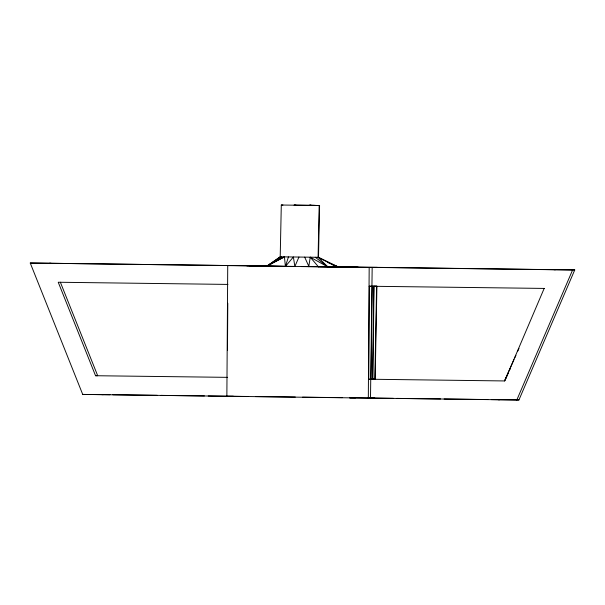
<?xml version="1.0" encoding="UTF-8"?>
<svg xmlns="http://www.w3.org/2000/svg" width="605" height="605" viewBox="0 0 605 605"><rect width="100%" height="100%" fill="white"/><g stroke="black" fill="none" stroke-linecap="round" stroke-linejoin="round"><path stroke-width="0.91" d="M227.48 350.219L227.782 303.271M372.173 267.402L369.179 267.44L368.324 398.128L370.502 398.105L372.173 267.402L377.27 267.342M371.024 379.237L372.211 286.263L376.613 286.21L374.843 379.191L368.748 379.267L369.36 286.301L372.211 286.263M372.567 379.214L373.761 286.241M372.846 379.214L374.041 286.241M375.145 379.244L376.915 286.15M282.943 205.042L281.295 205.027L280.213 256.815L266.956 266.147L246.87 265.867M308.747 266.669L310.259 257.208L327.857 266.896L318.086 257.306L319.168 205.511L319.576 205.511L318.495 257.299L338.354 266.979L358.13 267.1M288.449 256.928L285.409 266.419L249.857 265.829L267.168 266.147L280.213 256.815L318.495 257.299M368.853 379.214L504.744 380.946L544.152 288.472M516.821 399.973L572.617 269.966L574.75 269.943L518.946 399.95L516.821 399.973L82.711 394.415L30.25 263.031L266.971 266.011M298.923 257.057L294.854 266.518L293.387 256.989L285.409 266.419L266.329 266.064M505.122 380.084L508.571 372.302M509.334 370.578L510.484 367.984M504.457 380.953L514.008 359.544M514.772 357.835L515.921 355.264M517.835 350.983L518.977 348.412M268.847 265.187L271.91 263.22M267.728 265.655L281.627 256.838L266.82 266.139M267.614 265.716L284.433 256.875L285.409 266.419L293.909 266.502M266.578 266.087L284.433 256.875M327.94 262.494L338.354 266.979L301.335 266.586M350.598 267.198L355.143 267.138L318.26 266.79M49.391 263.266L50.956 263.243M227.934 284.418L58.239 282.248L95.552 375.72L97.685 375.69L60.364 282.225M82.711 394.415L110.027 394.717M101.852 394.657L103.417 394.634M370.502 398.105L374.782 398.045M235.821 265.527L227.73 265.633L226.867 396.32L233.333 396.237M254.402 265.776L251.408 265.814L266.745 266.147M554.044 269.724L555.609 269.701M246.016 396.555L247.906 396.532M349.743 397.886L355.642 397.81M498.24 399.731L499.806 399.708M316.37 205.481L310.403 205.322L311.401 205.352M341.553 267.062L345.001 267.07L337.787 267.002M342.241 267.07L338.104 266.994M295.951 205.133L294.015 205.11L309.2 205.307M337.038 266.971L354.893 267.168M281.295 205.027L319.576 205.511L310.403 205.322M337.386 266.835L574.75 269.943M30.25 263.031L572.617 269.966M373.784 286.173L376.613 286.21M369.103 286.233L544.462 288.426M372.014 379.154L374.843 379.191M95.552 375.72L227.631 377.354M112.855 394.755L157.232 395.322M161.006 395.375L204.437 395.927M208.218 395.98L248.133 396.479M255.393 396.585L295.293 397.039M302.545 397.183L342.445 397.644M349.698 397.787L393.379 398.34M396.88 398.392L440.584 398.945M444.093 398.998L487.789 399.55M491.305 399.602L518.946 399.95M310.834 205.329L308.974 205.307L319.576 205.511M264.014 266.094L267.039 266.147L260.717 266.026M310.645 205.337L309.601 205.314L310.879 205.345M313.594 205.398L316.861 205.473M333.03 265.088L338.354 266.979M318.086 257.306L337.287 266.987M315.288 257.269L327.857 266.896M310.259 257.208L318.427 266.805M304.678 257.133L308.996 266.699"/></g></svg>
